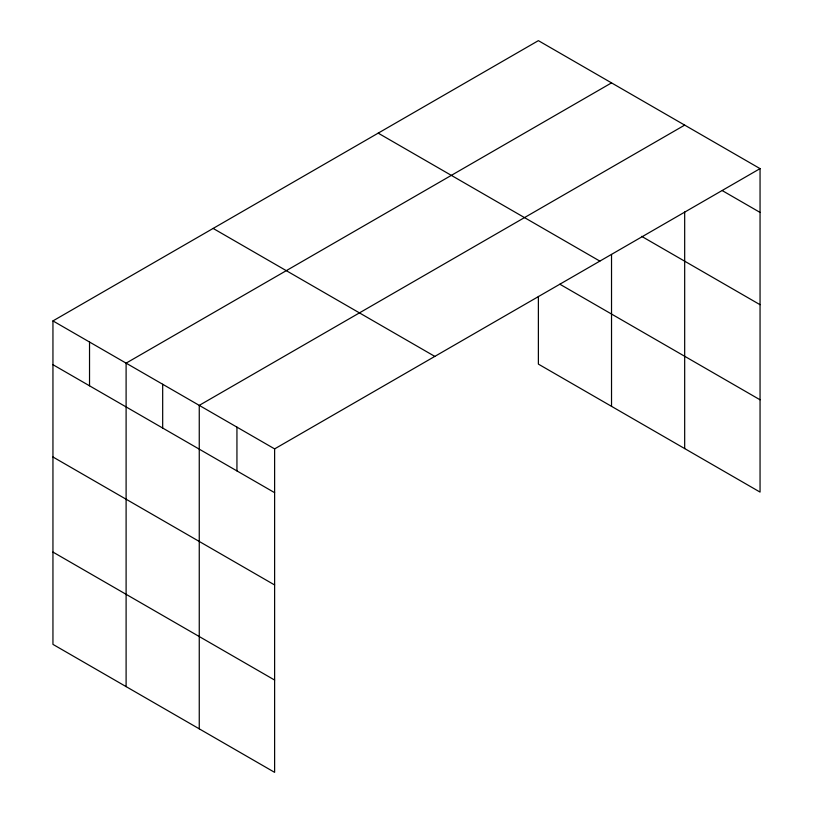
<?xml version="1.0" encoding="UTF-8"?>
<svg xmlns="http://www.w3.org/2000/svg" width="813" height="813" viewBox="0 0 813 813"><rect width="100%" height="100%" fill="white"/><g stroke="black" fill="none" stroke-linecap="round" stroke-linejoin="round"><path stroke-width="1.22" d="M52.947 320.911L274.621 448.888L274.621 772.35L52.947 644.374L52.947 320.911L538.379 40.65L760.053 168.626L760.053 492.089L538.379 364.112L538.379 296.43M611.528 82.885L126.106 363.147L126.106 686.599M684.678 125.121L199.256 405.372L199.256 728.834M274.621 448.888L760.053 168.626M722.361 190.659L760.053 212.417M641.65 236.349L760.053 304.702M378.187 133.139L599.862 261.115M559.893 284.235L760.053 399.793M213.138 228.423L434.813 356.399M52.947 364.691L274.621 492.668M52.947 456.987L274.621 584.964M52.947 552.078L274.621 680.054M684.678 211.969L684.678 448.583M611.528 254.459L611.528 406.348M236.939 427.13L236.939 470.91M162.681 384.254L162.681 428.045M89.532 342.029L89.532 385.809"/></g></svg>
